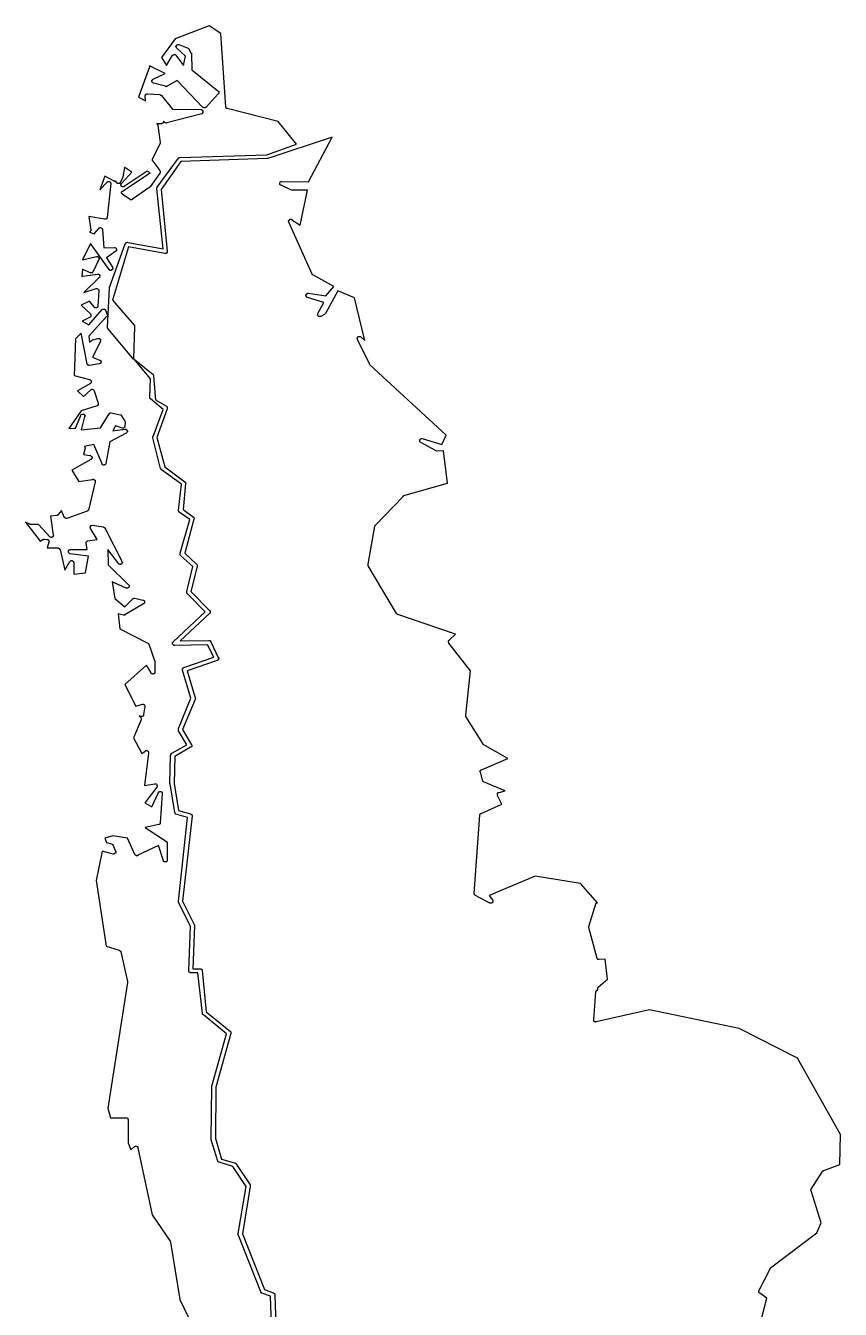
# Model space of a CAD drawing. Header units: metres. Extents: x 12 to 388, y 12 to 220.
# Drawn here: x 121.12 to 140.74, y 189.34 to 220.24 of the extents above; entities that cross this region are included whole.
import ezdxf

# ---------------------------------------------------------------- set-up
doc = ezdxf.new("R2010")
doc.units = ezdxf.units.M

msp = doc.modelspace()

# ---------------------------------------------------------------- linework, layer by layer
for points in [[(138.8, 188.96), (138.97, 189.61), (138.8, 189.73), (138.79, 189.73), (138.79, 189.74), (138.78, 189.75), (138.78, 189.76), (138.78, 189.77), (138.78, 189.78), (138.78, 189.79), (139.05, 190.32), (139.05, 190.33), (139.06, 190.33), (139.06, 190.34), (140.17, 191.18), (140.28, 191.42), (140.04, 192.19), (140.04, 192.2), (140.03, 192.2), (140.03, 192.21), (140.03, 192.22), (140.04, 192.22), (140.04, 192.23), (140.31, 192.66), (140.32, 192.67), (140.33, 192.67), (140.33, 192.68), (140.34, 192.68), (140.73, 192.83), (140.74, 193.55), (139.71, 195.39), (138.3, 196.1), (136.14, 196.55), (134.86, 196.26), (134.85, 196.26), (134.85, 196.25), (134.84, 196.25), (134.84, 196.26), (134.83, 196.26), (134.82, 196.26), (134.82, 196.27), (134.81, 196.27), (134.81, 196.28), (134.8, 196.28), (134.8, 196.29), (134.8, 196.3), (134.8, 196.31), (134.85, 196.98), (134.86, 196.99), (134.86, 197), (134.86, 197.01), (134.87, 197.01), (134.87, 197.02), (134.88, 197.02), (134.9, 197.04), (134.9, 197.05), (134.9, 197.06), (134.9, 197.07), (134.9, 197.08), (134.91, 197.09), (134.91, 197.1), (135.13, 197.29), (135.08, 197.77), (134.93, 197.76), (134.92, 197.76), (134.91, 197.76), (134.9, 197.76), (134.89, 197.77), (134.88, 197.78), (134.88, 197.79), (134.68, 198.53), (134.68, 198.54), (134.68, 198.55), (134.68, 198.56), (134.85, 199.1), (134.85, 199.11), (134.86, 199.11), (134.86, 199.12), (134.87, 199.12), (134.87, 199.13), (134.88, 199.13), (134.89, 199.13), (134.48, 199.59), (133.39, 199.77), (132.28, 199.3), (132.36, 199.2), (132.37, 199.19), (132.37, 199.18), (132.37, 199.17), (132.37, 199.16), (132.37, 199.15), (132.37, 199.14), (132.36, 199.14), (132.36, 199.13), (132.35, 199.13), (132.35, 199.12), (132.34, 199.12), (132.33, 199.12), (132.32, 199.12), (132.31, 199.12), (132.3, 199.12), (131.95, 199.3), (131.94, 199.31), (131.93, 199.32), (131.93, 199.33), (131.92, 199.34), (131.92, 199.35), (132.06, 201.24), (132.06, 201.25), (132.06, 201.26), (132.07, 201.27), (132.08, 201.28), (132.09, 201.28), (132.59, 201.5), (132.48, 201.71), (132.48, 201.72), (132.48, 201.73), (132.48, 201.74), (132.48, 201.75), (132.48, 201.76), (132.49, 201.76), (132.49, 201.77), (132.5, 201.78), (132.51, 201.78), (132.52, 201.78), (132.67, 201.82), (132.15, 202.04), (132.14, 202.05), (132.13, 202.05), (132.13, 202.06), (132.12, 202.07), (132.12, 202.08), (132.07, 202.28), (132.06, 202.28), (132.06, 202.29), (132.07, 202.3), (132.07, 202.31), (132.07, 202.32), (132.08, 202.32), (132.08, 202.33), (132.09, 202.33), (132.1, 202.33), (132.1, 202.33), (132.73, 202.6), (132.14, 202.94), (132.14, 202.95), (132.13, 202.95), (132.13, 202.96), (131.72, 203.61), (131.72, 203.62), (131.72, 203.63), (131.72, 203.64), (131.83, 204.71), (131.31, 205.38), (131.31, 205.39), (131.3, 205.4), (131.3, 205.41), (131.3, 205.42), (131.3, 205.43), (131.31, 205.44), (131.31, 205.45), (131.32, 205.45), (131.47, 205.59), (130.08, 206.07), (130.07, 206.07), (130.06, 206.08), (130.05, 206.09), (129.37, 207.24), (129.37, 207.25), (129.37, 207.26), (129.37, 207.27), (129.37, 207.28), (129.53, 208.19), (129.53, 208.2), (129.54, 208.2), (129.54, 208.21), (130.21, 208.91), (130.21, 208.92), (130.22, 208.92), (130.23, 208.92), (130.23, 208.93), (131.28, 209.23), (131.18, 210.01), (131.03, 210), (131.02, 210), (131.01, 210.01), (130.64, 210.21), (130.63, 210.21), (130.62, 210.22), (130.62, 210.23), (130.61, 210.23), (130.61, 210.24), (130.61, 210.25), (130.61, 210.26), (130.61, 210.27), (130.62, 210.28), (130.62, 210.29), (130.63, 210.29), (130.64, 210.3), (130.65, 210.3), (130.66, 210.3), (130.67, 210.3), (131.14, 210.16), (131.25, 210.38), (129.41, 212.08), (129.4, 212.09), (129.4, 212.1), (129.11, 212.69), (129.11, 212.7), (129.1, 212.71), (129.1, 212.72), (129.11, 212.73), (129.11, 212.74), (129.12, 212.75), (129.13, 212.75), (129.13, 212.76), (129.14, 212.76), (129.15, 212.76), (129.16, 212.76), (129.17, 212.76), (129.18, 212.76), (129.19, 212.75), (129.29, 212.66), (129.04, 213.69), (128.64, 213.86), (128.34, 213.31), (128.33, 213.3), (128.32, 213.29), (128.23, 213.24), (128.22, 213.24), (128.21, 213.24), (128.2, 213.24), (128.19, 213.24), (128.18, 213.24), (128.17, 213.25), (128.16, 213.26), (128.16, 213.27), (128.16, 213.28), (128.16, 213.29), (128.16, 213.3), (128.16, 213.31), (128.3, 213.58), (127.91, 213.7), (127.9, 213.7), (127.89, 213.7), (127.89, 213.71), (127.88, 213.71), (127.88, 213.72), (127.87, 213.73), (127.87, 213.74), (127.87, 213.75), (127.87, 213.76), (127.87, 213.77), (127.88, 213.77), (127.88, 213.78), (127.89, 213.78), (127.89, 213.79), (127.9, 213.79), (127.91, 213.79), (127.91, 213.8), (127.92, 213.8), (127.93, 213.8), (128.35, 213.74), (128.54, 213.96), (128.04, 214.24), (128.03, 214.24), (128.02, 214.25), (128.02, 214.26), (127.46, 215.51), (127.46, 215.52), (127.45, 215.53), (127.45, 215.54), (127.46, 215.54), (127.46, 215.55), (127.46, 215.56), (127.47, 215.56), (127.47, 215.57), (127.48, 215.57), (127.48, 215.58), (127.49, 215.58), (127.5, 215.58), (127.51, 215.58), (127.52, 215.58), (127.53, 215.58), (127.53, 215.57), (127.73, 215.44), (127.91, 216.28), (127.54, 216.28), (127.53, 216.28), (127.52, 216.28), (127.27, 216.4), (127.26, 216.4), (127.25, 216.41), (127.24, 216.42), (127.24, 216.43), (127.24, 216.44), (127.24, 216.45), (127.24, 216.46), (127.25, 216.47), (127.25, 216.48), (127.26, 216.48), (127.27, 216.49), (127.28, 216.49), (127.29, 216.49), (127.93, 216.48), (128.5, 217.56), (126.95, 217.04), (126.94, 217.04), (124.86, 216.97), (124.38, 216.3), (124.53, 214.81), (124.53, 214.8), (124.53, 214.79), (124.53, 214.78), (124.52, 214.78), (124.52, 214.77), (124.51, 214.77), (124.51, 214.76), (124.5, 214.76), (124.49, 214.76), (124.48, 214.76), (124.47, 214.76), (123.6, 214.92), (123.21, 213.63), (123.73, 213.03), (123.74, 213.03), (123.74, 213.02), (123.74, 213.01), (123.74, 213), (123.72, 212.21), (123.1, 212.95), (123.1, 212.96), (123.09, 212.96), (123.09, 212.97), (123.09, 212.98), (123.14, 213.92), (123.14, 213.93), (123.14, 213.94), (123.52, 214.99), (123.52, 215), (123.53, 215), (123.53, 215.01), (123.54, 215.01), (123.54, 215.02), (123.55, 215.02), (123.56, 215.02), (123.56, 215.03), (123.57, 215.03), (123.58, 215.02), (124.43, 214.87), (124.28, 216.31), (124.28, 216.32), (124.28, 216.33), (124.28, 216.34), (124.29, 216.34), (124.29, 216.35), (124.8, 217.05), (124.8, 217.06), (124.81, 217.06), (124.81, 217.07), (124.82, 217.07), (124.83, 217.07), (126.93, 217.13), (127.64, 217.39), (127.2, 217.93), (125.97, 218.25), (125.96, 218.25), (125.96, 218.26), (125.95, 218.26), (125.95, 218.27), (125.94, 218.27), (125.94, 218.28), (125.94, 218.29), (125.82, 220.05), (125.54, 220.24), (124.72, 219.92), (124.39, 219.47), (124.51, 219.28), (124.66, 219.53), (124.67, 219.53), (124.67, 219.54), (124.68, 219.54), (124.69, 219.55), (124.7, 219.55), (124.71, 219.55), (124.72, 219.55), (124.73, 219.54), (124.74, 219.54), (124.74, 219.53), (124.92, 219.28), (124.97, 219.51), (124.76, 219.7), (124.75, 219.71), (124.75, 219.72), (124.75, 219.73), (124.74, 219.73), (124.74, 219.74), (124.74, 219.75), (124.75, 219.75), (124.75, 219.76), (124.75, 219.77), (124.76, 219.77), (124.76, 219.78), (124.77, 219.78), (124.78, 219.78), (124.78, 219.79), (124.79, 219.79), (124.8, 219.79), (124.81, 219.79), (125.01, 219.71), (125.02, 219.71), (125.03, 219.7), (125.04, 219.69), (125.1, 219.59), (125.1, 219.58), (125.11, 219.58), (125.11, 219.57), (125.12, 219.18), (125.75, 218.67), (125.76, 218.67), (125.76, 218.66), (125.77, 218.66), (125.77, 218.65), (125.77, 218.64), (125.77, 218.63), (125.77, 218.62), (125.77, 218.61), (125.76, 218.61), (125.76, 218.6), (125.47, 218.28), (125.46, 218.27), (125.45, 218.27), (125.45, 218.26), (125.44, 218.26), (125.43, 218.26), (125.42, 218.26), (125.41, 218.26), (125.4, 218.27), (125.39, 218.27), (124.77, 218.92), (124.53, 218.78), (124.52, 218.78), (124.51, 218.78), (124.51, 218.77), (124.5, 218.77), (124.49, 218.78), (124.2, 218.86), (124.19, 218.86), (124.18, 218.87), (124.17, 218.88), (124.17, 218.89), (124.16, 218.89), (124.16, 218.9), (124.16, 218.91), (124.16, 218.92), (124.17, 218.93), (124.17, 218.94), (124.18, 218.94), (124.18, 218.95), (124.19, 218.95), (124.48, 219.09), (124.1, 219.27), (124.1, 219.26), (124.1, 219.25), (123.84, 218.52), (124.01, 218.43), (124, 218.55), (124, 218.56), (124.01, 218.56), (124.01, 218.57), (124.01, 218.58), (124.02, 218.58), (124.02, 218.59), (124.03, 218.59), (124.03, 218.6), (124.04, 218.6), (124.05, 218.6), (124.06, 218.6), (124.35, 218.58), (124.36, 218.58), (124.37, 218.57), (124.38, 218.57), (124.39, 218.56), (124.66, 218.23), (125.35, 218.22), (125.36, 218.22), (125.36, 218.21), (125.37, 218.21), (125.38, 218.21), (125.38, 218.2), (125.39, 218.2), (125.39, 218.19), (125.39, 218.18), (125.39, 218.17), (125.39, 218.16), (125.39, 218.15), (125.39, 218.14), (125.38, 218.14), (125.38, 218.13), (125.37, 218.13), (125.37, 218.12), (125.36, 218.12), (124.52, 217.9), (124.51, 217.89), (124.5, 217.89), (124.49, 217.9), (124.48, 217.9), (124.47, 217.91), (124.46, 217.92), (124.44, 217.94), (124.44, 217.93), (124.44, 217.92), (124.44, 217.91), (124.43, 217.9), (124.42, 217.89), (124.41, 217.89), (124.4, 217.88), (124.39, 217.88), (124.28, 217.88), (124.28, 217.87), (124.29, 217.87), (124.3, 217.86), (124.3, 217.85), (124.3, 217.84), (124.36, 217.43), (124.36, 217.42), (124.36, 217.41), (124.36, 217.4), (124.16, 217.01), (124.35, 216.75), (124.36, 216.74), (124.36, 216.73), (124.36, 216.72), (124.36, 216.71), (124.36, 216.7), (124.36, 216.69), (124.35, 216.69), (124.12, 216.36), (124.12, 216.35), (124.11, 216.35), (123.69, 216.06), (123.68, 216.05), (123.67, 216.05), (123.66, 216.05), (123.65, 216.05), (123.64, 216.05), (123.63, 216.06), (123.45, 216.18), (123.45, 216.19), (123.44, 216.19), (123.44, 216.2), (123.43, 216.21), (123.43, 216.22), (123.43, 216.23), (123.43, 216.24), (123.44, 216.24), (123.44, 216.25), (123.45, 216.26), (124.12, 216.7), (124.05, 216.74), (123.49, 216.37), (123.49, 216.36), (123.48, 216.36), (123.47, 216.36), (123.46, 216.36), (123.45, 216.36), (123.44, 216.36), (123.44, 216.37), (123.43, 216.37), (123.42, 216.38), (123.42, 216.39), (123.41, 216.4), (123.41, 216.41), (123.41, 216.42), (123.42, 216.42), (123.42, 216.43), (123.42, 216.44), (123.43, 216.44), (123.68, 216.71), (123.51, 216.83), (123.5, 216.83), (123.46, 216.6), (123.46, 216.59), (123.4, 216.46), (123.39, 216.46), (123.39, 216.45), (123.38, 216.45), (123.38, 216.44), (123.37, 216.44), (123.36, 216.44), (123.35, 216.44), (123.34, 216.44), (123.33, 216.44), (123.32, 216.45), (123.31, 216.46), (123.31, 216.47), (123.3, 216.47), (123.3, 216.48), (123.3, 216.49), (123.3, 216.5), (123.29, 216.5), (123.28, 216.5), (123.28, 216.49), (123.27, 216.49), (123.26, 216.5), (123.25, 216.5), (123.03, 216.62), (122.91, 216.29), (123.08, 216.47), (123.08, 216.48), (123.09, 216.48), (123.09, 216.49), (123.1, 216.49), (123.11, 216.49), (123.12, 216.49), (123.13, 216.49), (123.14, 216.49), (123.14, 216.48), (123.15, 216.48), (123.16, 216.47), (123.16, 216.46), (123.16, 216.45), (123.17, 216.45), (123.17, 216.44), (123.08, 215.62), (123.08, 215.61), (123.07, 215.6), (123.07, 215.59), (123.06, 215.59), (123.06, 215.58), (123.05, 215.58), (123.04, 215.58), (123.03, 215.58), (123.02, 215.58), (122.64, 215.65), (122.69, 215.32), (122.69, 215.31), (122.69, 215.3), (122.68, 215.3), (122.68, 215.29), (122.67, 215.28), (122.66, 215.27), (122.77, 215.23), (122.88, 215.36), (122.88, 215.37), (122.89, 215.37), (122.9, 215.37), (122.9, 215.38), (122.91, 215.38), (122.92, 215.38), (122.93, 215.38), (122.93, 215.37), (122.94, 215.37), (122.95, 215.37), (122.95, 215.36), (122.96, 215.36), (122.96, 215.35), (122.96, 215.34), (122.97, 215.34), (122.97, 215.33), (123, 214.89), (123.26, 214.9), (123.27, 214.9), (123.28, 214.89), (123.29, 214.89), (123.29, 214.88), (123.3, 214.88), (123.3, 214.87), (123.31, 214.87), (123.31, 214.86), (123.31, 214.85), (123.31, 214.84), (123.31, 214.83), (123.3, 214.82), (123.3, 214.81), (123.29, 214.81), (123.07, 214.65), (123.21, 214.43), (123.21, 214.42), (123.22, 214.41), (123.22, 214.4), (123.22, 214.39), (123.21, 214.39), (123.21, 214.38), (123.21, 214.37), (123.2, 214.37), (123.2, 214.36), (123.19, 214.36), (123.18, 214.36), (123.18, 214.35), (123.17, 214.35), (123.16, 214.35), (123.15, 214.35), (123.15, 214.36), (123.14, 214.36), (123.13, 214.37), (122.68, 215), (122.49, 214.6), (122.83, 214.68), (122.84, 214.68), (122.85, 214.68), (122.86, 214.68), (122.86, 214.67), (122.87, 214.67), (122.87, 214.66), (122.88, 214.66), (122.88, 214.65), (122.89, 214.64), (122.89, 214.63), (122.89, 214.62), (122.88, 214.61), (122.74, 214.31), (122.73, 214.3), (122.72, 214.29), (122.71, 214.29), (122.7, 214.29), (122.69, 214.29), (122.68, 214.29), (122.67, 214.29), (122.49, 214.38), (122.47, 214.2), (122.48, 214.2), (122.48, 214.21), (122.49, 214.21), (122.5, 214.21), (122.85, 214.26), (122.86, 214.26), (122.87, 214.26), (122.88, 214.26), (122.89, 214.25), (122.9, 214.25), (122.9, 214.24), (122.9, 214.23), (122.91, 214.23), (122.91, 214.22), (122.91, 214.21), (122.91, 214.2), (122.9, 214.19), (122.9, 214.18), (122.89, 214.18), (122.52, 213.82), (122.82, 213.91), (122.83, 213.91), (122.84, 213.91), (122.85, 213.91), (122.86, 213.9), (122.87, 213.89), (122.88, 213.88), (122.88, 213.87), (122.88, 213.86), (122.86, 213.49), (122.86, 213.48), (122.85, 213.48), (122.85, 213.47), (122.85, 213.46), (122.84, 213.46), (122.83, 213.45), (122.82, 213.45), (122.81, 213.45), (122.8, 213.45), (122.79, 213.45), (122.78, 213.45), (122.78, 213.46), (122.77, 213.46), (122.77, 213.47), (122.66, 213.61), (122.46, 213.51), (122.68, 213.3), (122.68, 213.29), (122.69, 213.29), (122.69, 213.28), (122.69, 213.27), (122.69, 213.26), (122.69, 213.25), (122.69, 213.24), (122.68, 213.23), (122.67, 213.22), (122.48, 213.13), (122.64, 213.04), (122.96, 213.41), (122.97, 213.42), (122.98, 213.42), (122.99, 213.42), (123, 213.42), (123.01, 213.42), (123.02, 213.42), (123.03, 213.41), (123.04, 213.4), (123.04, 213.39), (123.08, 213.29), (123.09, 213.28), (123.09, 213.27), (123.09, 213.26), (123.08, 213.25), (123.08, 213.24), (123.07, 213.24), (122.64, 212.77), (122.66, 212.62), (122.71, 212.67), (122.72, 212.67), (122.73, 212.68), (122.74, 212.68), (122.86, 212.71), (122.87, 212.71), (122.88, 212.71), (122.89, 212.71), (122.9, 212.71), (122.91, 212.7), (122.91, 212.69), (122.92, 212.69), (122.92, 212.68), (122.92, 212.67), (122.92, 212.66), (122.92, 212.65), (122.92, 212.64), (122.73, 212.26), (122.9, 212.19), (122.91, 212.19), (122.92, 212.19), (122.92, 212.18), (122.93, 212.17), (122.93, 212.16), (122.94, 212.15), (122.94, 212.14), (122.93, 212.13), (122.93, 212.12), (122.92, 212.11), (122.91, 212.11), (122.91, 212.1), (122.9, 212.1), (122.89, 212.1), (122.66, 212.06), (122.65, 212.06), (122.64, 212.06), (122.64, 212.07), (122.63, 212.07), (122.62, 212.07), (122.62, 212.08), (122.61, 212.08), (122.61, 212.09), (122.6, 212.09), (122.6, 212.1), (122.46, 212.84), (122.32, 212.7), (122.29, 211.82), (122.66, 211.72), (122.67, 211.72), (122.68, 211.71), (122.69, 211.71), (122.69, 211.7), (122.7, 211.69), (122.7, 211.68), (122.7, 211.67), (122.7, 211.66), (122.7, 211.65), (122.69, 211.64), (122.68, 211.63), (122.37, 211.45), (122.51, 211.31), (122.68, 211.47), (122.69, 211.48), (122.7, 211.48), (122.71, 211.49), (122.72, 211.49), (122.73, 211.49), (122.74, 211.48), (122.75, 211.48), (122.76, 211.47), (122.76, 211.46), (122.77, 211.45), (122.87, 211.15), (122.87, 211.14), (122.87, 211.13), (122.87, 211.12), (122.87, 211.11), (122.86, 211.11), (122.86, 211.1), (122.85, 211.1), (122.85, 211.09), (122.84, 211.09), (122.46, 210.97), (122.16, 210.54), (122.32, 210.55), (122.45, 210.86), (122.45, 210.87), (122.46, 210.87), (122.46, 210.88), (122.47, 210.89), (122.48, 210.89), (122.49, 210.89), (122.5, 210.89), (122.51, 210.89), (122.52, 210.89), (122.53, 210.88), (122.54, 210.87), (122.54, 210.86), (122.55, 210.86), (122.55, 210.85), (122.55, 210.84), (122.54, 210.83), (122.46, 210.51), (122.92, 210.56), (123.13, 210.9), (123.14, 210.9), (123.14, 210.91), (123.15, 210.91), (123.15, 210.92), (123.16, 210.92), (123.17, 210.92), (123.18, 210.92), (123.4, 210.87), (123.41, 210.87), (123.42, 210.87), (123.42, 210.86), (123.43, 210.86), (123.43, 210.85), (123.51, 210.72), (123.51, 210.71), (123.52, 210.71), (123.52, 210.7), (123.52, 210.69), (123.51, 210.6), (123.51, 210.59), (123.51, 210.58), (123.5, 210.57), (123.49, 210.56), (123.48, 210.55), (123.47, 210.55), (123.46, 210.55), (123.45, 210.55), (123.28, 210.61), (123.22, 210.49), (123.51, 210.53), (123.52, 210.53), (123.53, 210.53), (123.54, 210.52), (123.55, 210.52), (123.55, 210.51), (123.56, 210.51), (123.56, 210.5), (123.56, 210.49), (123.57, 210.49), (123.57, 210.48), (123.57, 210.47), (123.57, 210.46), (123.56, 210.46), (123.56, 210.45), (123.55, 210.44), (123.54, 210.43), (123.15, 210.22), (123.05, 209.7), (123.05, 209.69), (123.04, 209.68), (123.03, 209.67), (123.02, 209.67), (123.02, 209.66), (123.01, 209.66), (123, 209.66), (122.99, 209.66), (122.98, 209.67), (122.97, 209.67), (122.97, 209.68), (122.96, 209.68), (122.96, 209.69), (122.76, 210.16), (122.54, 210.11), (122.54, 210.1), (122.55, 210.09), (122.55, 210.08), (122.55, 210.07), (122.51, 209.92), (122.67, 209.89), (122.68, 209.89), (122.69, 209.89), (122.7, 209.88), (122.71, 209.87), (122.71, 209.86), (122.71, 209.85), (122.72, 209.85), (122.72, 209.84), (122.71, 209.83), (122.71, 209.82), (122.71, 209.81), (122.7, 209.81), (122.69, 209.8), (122.23, 209.54), (122.4, 209.27), (122.73, 209.32), (122.74, 209.33), (122.75, 209.32), (122.76, 209.32), (122.77, 209.32), (122.77, 209.31), (122.78, 209.31), (122.78, 209.3), (122.79, 209.29), (122.79, 209.28), (122.79, 209.27), (122.79, 209.26), (122.63, 208.58), (122.62, 208.57), (122.62, 208.56), (122.61, 208.56), (122.61, 208.55), (122.6, 208.55), (122.11, 208.38), (122.1, 208.38), (122.09, 208.38), (122.08, 208.38), (122.07, 208.39), (122.06, 208.39), (122.06, 208.4), (122.05, 208.4), (122.05, 208.41), (121.98, 208.57), (121.9, 208.47), (121.9, 208.46), (121.89, 208.46), (121.88, 208.46), (121.88, 208.45), (121.87, 208.45), (121.72, 208.43), (121.78, 207.98), (121.79, 207.98), (121.79, 207.97), (121.78, 207.97), (121.78, 207.96), (121.78, 207.95), (121.78, 207.94), (121.77, 207.94), (121.77, 207.93), (121.76, 207.93), (121.75, 207.93), (121.75, 207.92), (121.74, 207.92), (121.73, 207.92), (121.72, 207.92), (121.72, 207.93), (121.71, 207.93), (121.7, 207.94), (121.43, 208.23), (121.23, 208.23), (121.22, 208.23), (121.22, 208.24), (121.21, 208.24), (121.12, 208.29), (121.47, 207.83), (121.53, 207.87), (121.54, 207.88), (121.55, 207.88), (121.56, 207.88), (121.64, 207.87), (121.65, 207.87), (121.66, 207.87), (121.66, 207.86), (121.67, 207.86), (121.67, 207.85), (121.68, 207.85), (121.68, 207.84), (121.68, 207.83), (121.69, 207.83), (121.69, 207.82), (121.68, 207.81), (121.64, 207.67), (121.9, 207.67), (121.91, 207.67), (121.91, 207.66), (121.92, 207.66), (121.93, 207.66), (121.93, 207.65), (121.94, 207.65), (121.94, 207.64), (121.95, 207.64), (121.95, 207.63), (122.06, 207.13), (122.18, 207.34), (122.19, 207.35), (122.2, 207.36), (122.21, 207.36), (122.22, 207.37), (122.23, 207.37), (122.24, 207.36), (122.25, 207.36), (122.26, 207.36), (122.26, 207.35), (122.27, 207.34), (122.27, 207.33), (122.28, 207.32), (122.28, 207.04), (122.56, 207.07), (122.63, 207.47), (122.19, 207.53), (122.18, 207.53), (122.17, 207.54), (122.16, 207.55), (122.15, 207.56), (122.15, 207.57), (122.15, 207.58), (122.15, 207.59), (122.15, 207.6), (122.16, 207.6), (122.16, 207.61), (122.16, 207.62), (122.17, 207.62), (122.18, 207.62), (122.18, 207.63), (122.19, 207.63), (122.2, 207.63), (122.6, 207.63), (122.58, 207.78), (122.58, 207.79), (122.58, 207.8), (122.58, 207.81), (122.59, 207.82), (122.6, 207.83), (122.61, 207.84), (122.62, 207.84), (122.84, 207.87), (122.68, 208.14), (122.68, 208.15), (122.67, 208.16), (122.67, 208.17), (122.67, 208.18), (122.68, 208.18), (122.68, 208.19), (122.68, 208.2), (122.69, 208.2), (122.69, 208.21), (122.7, 208.21), (122.71, 208.21), (122.71, 208.22), (122.72, 208.22), (122.73, 208.22), (122.99, 208.18), (122.99, 208.17), (123, 208.17), (123.01, 208.17), (123.01, 208.16), (123.02, 208.16), (123.02, 208.15), (123.03, 208.15), (123.44, 207.35), (123.44, 207.34), (123.44, 207.33), (123.45, 207.33), (123.45, 207.32), (123.44, 207.31), (123.44, 207.3), (123.44, 207.29), (123.43, 207.29), (123.43, 207.28), (123.42, 207.28), (123.41, 207.28), (123.41, 207.27), (123.4, 207.27), (123.39, 207.27), (123.38, 207.27), (123.38, 207.28), (123.37, 207.28), (123.36, 207.29), (123.1, 207.63), (123.11, 207.26), (123.6, 206.78), (123.61, 206.77), (123.61, 206.76), (123.61, 206.75), (123.61, 206.74), (123.61, 206.73), (123.6, 206.72), (123.6, 206.71), (123.59, 206.71), (123.58, 206.71), (123.58, 206.7), (123.57, 206.7), (123.56, 206.7), (123.55, 206.7), (123.54, 206.7), (123.2, 206.85), (123.27, 206.45), (123.51, 206.25), (123.7, 206.44), (123.71, 206.45), (123.72, 206.45), (123.73, 206.46), (123.74, 206.46), (123.75, 206.46), (123.94, 206.41), (123.95, 206.41), (123.96, 206.41), (123.97, 206.4), (123.97, 206.39), (123.98, 206.39), (123.98, 206.38), (123.98, 206.37), (123.98, 206.36), (123.98, 206.35), (123.98, 206.34), (123.97, 206.34), (123.97, 206.33), (123.96, 206.33), (123.96, 206.32), (123.51, 206.06), (123.51, 206.05), (123.5, 206.05), (123.49, 206.05), (123.48, 206.05), (123.35, 206.08), (123.39, 205.72), (124.06, 205.38), (124.07, 205.38), (124.07, 205.37), (124.08, 205.37), (124.08, 205.36), (124.09, 205.36), (124.09, 205.35), (124.22, 204.96), (124.22, 204.95), (124.23, 204.95), (124.23, 204.94), (124.23, 204.69), (124.23, 204.68), (124.23, 204.67), (124.23, 204.66), (124.22, 204.66), (124.22, 204.65), (124.21, 204.64), (124.2, 204.64), (124.19, 204.64), (124.19, 204.63), (124.18, 204.63), (124.17, 204.64), (124.16, 204.64), (124.15, 204.65), (124.14, 204.65), (124.14, 204.66), (124.03, 204.85), (123.51, 204.38), (123.77, 203.86), (123.93, 203.91), (123.94, 203.91), (123.95, 203.91), (123.96, 203.91), (123.96, 203.9), (123.97, 203.9), (123.97, 203.89), (123.98, 203.89), (123.98, 203.88), (123.99, 203.88), (123.99, 203.87), (123.99, 203.86), (123.99, 203.85), (123.96, 203.66), (123.96, 203.65), (123.96, 203.64), (123.96, 203.63), (123.95, 203.63), (123.95, 203.62), (123.94, 203.62), (123.93, 203.61), (123.92, 203.61), (123.91, 203.61), (123.9, 203.61), (123.85, 203.63), (123.89, 203.59), (123.89, 203.58), (123.9, 203.58), (123.9, 203.57), (123.9, 203.56), (123.9, 203.55), (123.9, 203.54), (123.9, 203.53), (123.72, 203.1), (123.92, 202.72), (124, 202.78), (124.01, 202.78), (124.01, 202.79), (124.02, 202.79), (124.03, 202.79), (124.04, 202.79), (124.05, 202.79), (124.06, 202.78), (124.07, 202.78), (124.07, 202.77), (124.08, 202.76), (124.08, 202.75), (124.08, 202.74), (124.08, 202.73), (123.98, 201.95), (124.23, 201.99), (124.24, 201.99), (124.25, 201.99), (124.26, 201.99), (124.27, 201.98), (124.28, 201.97), (124.28, 201.96), (124.29, 201.95), (124.29, 201.94), (124.29, 201.93), (124.28, 201.93), (124.28, 201.92), (124.28, 201.91), (123.99, 201.53), (124.16, 201.44), (124.32, 201.78), (124.32, 201.79), (124.32, 201.8), (124.33, 201.8), (124.34, 201.8), (124.34, 201.81), (124.35, 201.81), (124.36, 201.81), (124.37, 201.81), (124.38, 201.81), (124.39, 201.8), (124.4, 201.8), (124.4, 201.79), (124.41, 201.78), (124.41, 201.77), (124.41, 201.76), (124.36, 201.05), (124.36, 201.04), (124.36, 201.03), (124.35, 201.03), (124.35, 201.02), (124.34, 201.02), (124.34, 201.01), (124.33, 201.01), (124, 200.94), (124.51, 200.6), (124.52, 200.6), (124.52, 200.59), (124.53, 200.58), (124.53, 200.57), (124.53, 200.56), (124.53, 200.16), (124.53, 200.15), (124.53, 200.14), (124.53, 200.13), (124.52, 200.13), (124.52, 200.12), (124.51, 200.11), (124.5, 200.11), (124.49, 200.11), (124.48, 200.11), (124.47, 200.11), (124.46, 200.11), (124.45, 200.12), (124.44, 200.12), (124.44, 200.13), (124.44, 200.14), (124.32, 200.51), (123.82, 200.27), (123.82, 200.26), (123.81, 200.26), (123.8, 200.26), (123.79, 200.26), (123.78, 200.26), (123.78, 200.27), (123.77, 200.27), (123.76, 200.28), (123.76, 200.29), (123.75, 200.29), (123.57, 200.68), (123.22, 200.74), (123.03, 200.68), (123.07, 200.58), (123.19, 200.55), (123.2, 200.54), (123.21, 200.54), (123.21, 200.53), (123.22, 200.53), (123.22, 200.52), (123.28, 200.37), (123.29, 200.37), (123.29, 200.36), (123.29, 200.35), (123.29, 200.34), (123.29, 200.33), (123.28, 200.33), (123.28, 200.32), (123.27, 200.32), (123.27, 200.31), (123.26, 200.31), (123.25, 200.3), (123.24, 200.3), (123.23, 200.3), (122.96, 200.37), (122.82, 199.66), (123.06, 198.08), (123.37, 197.99), (123.38, 197.98), (123.39, 197.98), (123.39, 197.97), (123.4, 197.97), (123.4, 197.96), (123.41, 197.96), (123.41, 197.95), (123.57, 197.23), (123.57, 197.22), (123.57, 197.21), (123.1, 194.18), (123.16, 193.95), (123.54, 193.95), (123.55, 193.95), (123.56, 193.95), (123.57, 193.94), (123.58, 193.94), (123.58, 193.93), (123.58, 193.92), (123.59, 193.91), (123.59, 193.9), (123.59, 193.35), (123.65, 193.18), (123.74, 193.26), (123.75, 193.26), (123.75, 193.27), (123.76, 193.27), (123.77, 193.27), (123.78, 193.27), (123.79, 193.27), (123.8, 193.27), (123.8, 193.26), (123.81, 193.26), (123.81, 193.25), (123.82, 193.25), (123.82, 193.24), (123.82, 193.23), (124.17, 191.62), (124.6, 190.98), (124.61, 190.97), (124.61, 190.96), (124.83, 189.58), (125.24, 188.73)], [(127.06, 188.5), (127.02, 189.66), (126.81, 189.73), (126.8, 189.73), (126.8, 189.74), (126.79, 189.74), (126.79, 189.75), (126.78, 189.75), (126.78, 189.76), (126.24, 191.14), (126.24, 191.15), (126.23, 191.15), (126.23, 191.16), (126.24, 191.17), (126.43, 192.3), (126.11, 192.78), (125.78, 192.88), (125.77, 192.88), (125.76, 192.89), (125.76, 192.9), (125.75, 192.9), (125.75, 192.91), (125.59, 193.42), (125.59, 193.43), (125.59, 193.44), (125.6, 194.7), (125.6, 194.71), (125.96, 195.97), (125.4, 196.43), (125.39, 196.43), (125.39, 196.44), (125.38, 196.45), (125.38, 196.46), (125.27, 197.44), (125.1, 197.44), (125.09, 197.44), (125.08, 197.45), (125.07, 197.45), (125.06, 197.46), (125.06, 197.47), (125.05, 197.47), (125.05, 197.48), (125.05, 197.49), (125.05, 197.5), (125.09, 198.56), (124.8, 199.14), (124.8, 199.15), (124.8, 199.16), (124.8, 199.17), (125.02, 201.18), (124.74, 201.26), (124.74, 201.27), (124.73, 201.27), (124.72, 201.28), (124.72, 201.29), (124.71, 201.29), (124.71, 201.3), (124.6, 201.99), (124.59, 202), (124.61, 202.68), (124.62, 202.69), (124.62, 202.7), (124.62, 202.71), (124.63, 202.71), (124.63, 202.72), (124.64, 202.72), (124.64, 202.73), (125, 202.93), (124.8, 203.27), (124.8, 203.28), (124.8, 203.29), (124.8, 203.3), (124.8, 203.31), (124.8, 203.32), (125.1, 204.05), (124.9, 204.73), (124.9, 204.74), (124.9, 204.75), (124.9, 204.76), (124.9, 204.77), (124.91, 204.77), (124.91, 204.78), (124.92, 204.78), (124.92, 204.79), (124.93, 204.79), (125.65, 205.04), (125.5, 205.34), (124.71, 205.32), (124.7, 205.32), (124.69, 205.32), (124.69, 205.33), (124.68, 205.33), (124.67, 205.34), (124.66, 205.35), (124.66, 205.36), (124.66, 205.37), (124.66, 205.38), (124.66, 205.39), (124.66, 205.4), (124.67, 205.4), (124.67, 205.41), (125.44, 206.13), (125.01, 206.57), (125.01, 206.58), (125, 206.58), (125, 206.59), (125, 206.6), (125, 206.61), (125, 206.62), (125.15, 207.22), (124.86, 207.48), (124.85, 207.49), (124.85, 207.5), (124.84, 207.5), (124.84, 207.51), (124.84, 207.52), (124.84, 207.53), (124.84, 207.54), (125.07, 208.35), (124.82, 208.53), (124.82, 208.54), (124.81, 208.54), (124.81, 208.55), (124.8, 208.56), (124.8, 208.57), (124.8, 208.58), (124.87, 209.2), (124.39, 209.55), (124.39, 209.56), (124.38, 209.56), (124.38, 209.57), (124.37, 209.58), (124.18, 210.32), (124.18, 210.33), (124.18, 210.34), (124.18, 210.35), (124.19, 210.35), (124.43, 211), (124.13, 211.26), (124.12, 211.26), (124.12, 211.27), (124.11, 211.27), (124.11, 211.28), (124.11, 211.29), (124.11, 211.3), (124.13, 211.74), (123.73, 212.21), (124.19, 211.84), (124.19, 211.83), (124.2, 211.83), (124.2, 211.82), (124.2, 211.81), (124.2, 211.8), (124.25, 211.23), (124.51, 211.08), (124.51, 211.07), (124.52, 211.07), (124.52, 211.06), (124.53, 211.06), (124.53, 211.05), (124.53, 211.04), (124.53, 211.03), (124.53, 211.02), (124.28, 210.33), (124.47, 209.62), (124.95, 209.26), (124.96, 209.26), (124.96, 209.25), (124.97, 209.25), (124.97, 209.24), (124.97, 209.23), (124.97, 209.22), (124.91, 208.59), (125.16, 208.41), (125.17, 208.4), (125.17, 208.39), (125.18, 208.39), (125.18, 208.38), (125.18, 208.37), (125.17, 208.36), (124.95, 207.54), (125.24, 207.27), (125.25, 207.26), (125.25, 207.25), (125.25, 207.24), (125.25, 207.23), (125.25, 207.22), (125.1, 206.62), (125.55, 206.16), (125.56, 206.16), (125.56, 206.15), (125.56, 206.14), (125.56, 206.13), (125.56, 206.12), (125.56, 206.11), (125.56, 206.1), (125.55, 206.1), (125.55, 206.09), (124.84, 205.43), (125.53, 205.44), (125.54, 205.44), (125.55, 205.44), (125.56, 205.44), (125.56, 205.43), (125.57, 205.43), (125.57, 205.42), (125.58, 205.42), (125.58, 205.41), (125.76, 205.03), (125.77, 205.02), (125.77, 205.01), (125.77, 205), (125.76, 204.99), (125.76, 204.98), (125.75, 204.98), (125.75, 204.97), (125.74, 204.97), (125.74, 204.96), (125.73, 204.96), (125.01, 204.71), (125.2, 204.06), (125.2, 204.05), (125.21, 204.05), (125.21, 204.04), (125.2, 204.04), (125.2, 204.03), (125.2, 204.02), (124.9, 203.3), (125.11, 202.93), (125.12, 202.92), (125.12, 202.91), (125.12, 202.9), (125.12, 202.89), (125.11, 202.89), (125.11, 202.88), (125.1, 202.87), (125.09, 202.87), (124.71, 202.65), (124.7, 202), (124.8, 201.35), (125.09, 201.27), (125.1, 201.26), (125.11, 201.26), (125.11, 201.25), (125.12, 201.25), (125.12, 201.24), (125.12, 201.23), (125.13, 201.23), (125.13, 201.22), (124.9, 199.17), (125.19, 198.59), (125.19, 198.58), (125.19, 198.57), (125.15, 197.54), (125.32, 197.54), (125.33, 197.54), (125.34, 197.54), (125.35, 197.54), (125.35, 197.53), (125.36, 197.53), (125.36, 197.52), (125.36, 197.51), (125.37, 197.51), (125.37, 197.5), (125.47, 196.5), (126.05, 196.03), (126.05, 196.02), (126.06, 196.02), (126.06, 196.01), (126.06, 196), (126.06, 195.99), (126.06, 195.98), (125.7, 194.69), (125.69, 193.45), (125.84, 192.96), (126.15, 192.87), (126.16, 192.87), (126.17, 192.86), (126.18, 192.85), (126.53, 192.34), (126.53, 192.33), (126.53, 192.32), (126.53, 192.31), (126.53, 192.3), (126.34, 191.16), (126.87, 189.82), (127.08, 189.74), (127.09, 189.74), (127.1, 189.73), (127.11, 189.72), (127.11, 189.71), (127.12, 189.7), (127.12, 189.69), (127.16, 188.48)]]:
    msp.add_lwpolyline(points)

doc.saveas('drawing.dxf')
